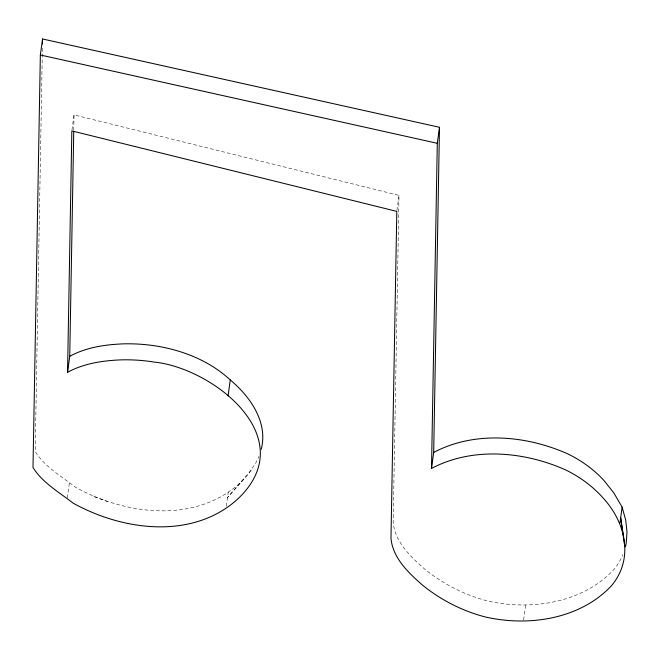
<?xml version="1.0" encoding="UTF-8"?>
<svg xmlns="http://www.w3.org/2000/svg" width="660" height="660" viewBox="0 0 660 660"><rect width="100%" height="100%" fill="white"/><g stroke="black" fill="none" stroke-linecap="round" stroke-linejoin="round"><path stroke-width="0.49" stroke-dasharray="3.3 2.47" d="M42.38 48.238L35.194 451.481C44.624 466.752 61.462 476.297 75.43 487.204C122.422 513.241 187.646 523.157 233.046 488.755A112.662 91.261 7.8 0 0 247.574 474.936L255.766 463.056L258.926 456.398M73.763 130.292L74.035 114.881L399.003 195.376L393.178 522.208C394.845 541.876 410.57 556.628 424.512 568.969C443 583.976 464.648 595.064 487.723 601.004C530.912 610.822 582.26 603.199 613.66 569.753A80.561 65.257 7.8 0 0 622.891 554.631M71.981 129.896L74.035 114.881M67.337 497.92L69.391 482.906M226.33 506.187L228.253 492.178M396.94 210.392L399.003 195.376M523.628 619.971L525.682 604.956M251.353 470.06L227.518 497.516L244.827 478.055M93.984 496.658L107.39 501.542"/><path stroke-width="0.99" d="M40.351 54.986L33 467.494C42.43 482.757 59.268 492.302 73.235 503.209C120.227 529.246 185.452 539.162 230.851 504.768A112.662 91.261 7.8 0 0 245.38 490.949C294.938 431.615 209.971 367.801 154.44 362.101A146.347 118.552 7.8 0 0 120.871 359.873C102.581 360.632 83.803 363.429 67.543 372.314L71.841 130.894L396.808 211.39L390.984 538.213C392.65 557.89 408.375 572.632 422.317 584.983C440.806 599.981 462.462 611.077 485.529 617.017C528.718 626.827 580.074 619.204 611.465 585.758A80.561 65.257 7.8 0 0 624.038 558.904C627.784 535.813 617.554 513.224 601.895 496.65A115.813 93.811 7.8 0 0 565.711 469.961C524.263 451.39 472.618 446.638 431.508 468.46L437.299 143.302L439.494 127.289L42.545 38.973L40.351 54.986L437.299 143.302M42.454 44.121L42.545 38.973M67.543 372.314L69.737 356.309L73.747 131.323M431.508 468.46L433.694 452.446L439.494 127.289M228.063 395.942L230.257 379.937C210.061 361.185 183.571 350.526 156.635 346.087A146.347 118.552 7.8 0 0 123.065 343.868C104.767 344.619 85.998 347.424 69.737 356.309M619.93 523.149L622.124 507.144L613.866 492.954L604.09 480.637A115.813 93.811 7.8 0 0 567.905 453.948C526.449 435.377 474.812 430.625 433.694 452.446M261.245 449.295C268.265 422.152 250.082 396.528 230.257 379.937M622.124 507.144L625.705 520.096L627 532.01L626.233 542.899A80.561 65.257 7.8 0 1 625.408 546.909M623.139 534.311L620.664 517.819L624.764 546.546"/></g></svg>
